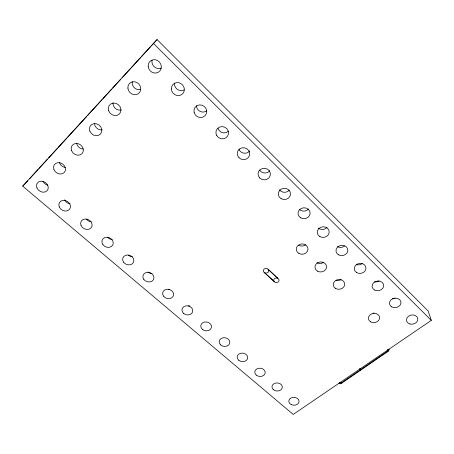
<?xml version="1.0" encoding="UTF-8"?>
<svg xmlns="http://www.w3.org/2000/svg" width="454" height="454" viewBox="0 0 454 454"><rect width="100%" height="100%" fill="white"/><g stroke="black" fill="none" stroke-linecap="round" stroke-linejoin="round"><path stroke-width="0.68" d="M387.466 349.705L387.16 351.464L360.845 369.516L360.181 368.421M388.289 349.694L387.983 351.447L361.73 369.448L360.845 369.516M22.7 186.14L157.067 39.566L428.179 311.024L431.3 320.371L293.222 414.434L22.7 186.14L27.7 180.84M29.544 178.87L38.142 169.478M39.095 168.434L47.216 159.564M48.646 158.003L57.244 148.611M58.197 147.567L66.795 138.175M67.748 137.131L86.379 116.786M87.333 115.742L102.139 99.568M103.092 98.524L111.69 89.132M112.649 88.087L120.764 79.217M122.2 77.651L130.797 68.259M131.751 67.215L140.348 57.828M141.302 56.784L150.376 46.87M151.335 45.826L157.067 39.566M359.926 368.234L360.975 369.959L360.096 370.033L341.215 382.977A2.491 2.219 76.3 0 1 338.985 383.017M360.975 369.959L342.14 382.875L339.354 382.467M339.541 383.255L340.466 383.148M388.164 349.869L388.987 349.858M340.903 382.535L342.14 382.875A2.486 2.213 76.2 0 1 339.427 382.529M264.103 272.315L274.034 281.344L264.103 272.315A2.69 2.327 4.2 0 1 264.183 269.023A2.69 2.327 4.2 0 1 267.985 269.165L277.791 278.347L267.985 269.165M153.384 43.357L431.3 320.371M359.432 368.937L360.096 370.033M389.016 349.194A2.554 2.389 72.4 0 1 387.983 351.447L387.16 351.464A2.559 2.395 72.7 0 0 388.198 349.205M102.15 129.861A6.373 5.624 41 0 1 94.483 123.857M323.861 262.196A5.692 4.943 -3.9 0 1 316.971 262.73M341.164 279.516A5.641 4.807 -5.3 0 1 336.034 280.283M83.195 149.02A6.271 5.431 38.6 0 1 76.607 143.118M65.359 167.452A6.174 5.249 36.7 0 1 59.406 162.243M47.585 185.136A6.084 5.079 35.3 0 1 42.988 181.197M70.177 203.823A5.947 5 32.2 0 1 64.701 199.794M91.243 221.87A5.828 4.926 29 0 1 86.595 219.191M112.28 239.525A5.715 4.841 25.6 0 1 107.541 237.243M132.352 256.72A5.618 4.756 22.3 0 1 128.363 255.165M151.954 273.518A5.527 4.665 19.1 0 1 148.027 271.991M169.705 289.72A5.442 4.568 16 0 1 168.389 289.209M189.806 305.962A5.369 4.478 13.3 0 1 188.433 305.758M305.735 244.729A5.743 5.079 -2 0 1 298.789 245.291M308.425 209.027A5.913 5.374 -4.3 0 1 299.396 209.459M327.039 227.443A5.862 5.221 -6.4 0 1 318.447 228.163M344.49 246.062A5.811 5.079 -7.8 0 1 337.464 246.63M362.207 263.575A5.76 4.937 -8.7 0 1 356.572 264.654M379.107 280.941A5.709 4.801 -9.4 0 1 374.374 281.815M395.128 298.057A5.664 4.671 -9.9 0 1 392.25 298.573M374.028 312.999A5.544 4.557 -7.2 0 1 373.092 313.232M268.399 269.665A2.69 2.327 4.2 0 1 267.9 272.457A2.69 2.327 4.2 0 1 264.648 272.706M121.218 110.01A6.487 5.817 44.2 0 1 112.972 102.859M140.428 89.569A6.6 6.021 48.5 0 1 132.205 81.663M161.346 68.032A6.736 6.22 54.5 0 1 154.508 66.988A6.736 6.22 54.5 0 1 152.056 60.246M184.171 89.83A6.538 6.152 49 0 1 177.395 89.393A6.538 6.152 49 0 1 174.535 83.037M269.75 170.766A6.038 5.681 4.1 0 1 259.614 170.074M228.351 131.268A6.22 5.964 26.1 0 1 218.022 128.34M289.334 190.141A5.976 5.527 -1.2 0 1 279.573 189.851M206.786 110.697A6.362 6.067 39.7 0 1 200.18 111.412A6.362 6.067 39.7 0 1 196.429 105.748M249.66 150.893A6.118 5.828 12.9 0 1 243.86 153.168A6.118 5.828 12.9 0 1 238.957 149.27M89.818 131.07A6.538 5.737 40.2 0 0 100.448 134.083A6.538 5.737 40.2 0 0 96.634 123.834A6.538 5.737 40.2 0 0 89.818 131.07M317.545 271.191A5.828 5.022 -3.6 0 0 326.585 267.19A5.828 5.022 -3.6 0 0 318.197 262.491A5.828 5.022 -3.6 0 0 317.545 271.191M335.699 288.506A5.771 4.886 -5 0 0 344.711 284.63A5.771 4.886 -5 0 0 336.476 280.039A5.771 4.886 -5 0 0 335.699 288.506M274.437 281.826A2.673 2.293 2.8 0 0 278.949 280.975A2.673 2.293 2.8 0 0 275.777 278.041A2.673 2.293 2.8 0 0 274.437 281.826M71.596 150.677A6.43 5.539 37.9 0 0 82.06 153.617A6.43 5.539 37.9 0 0 78.179 143.685A6.43 5.539 37.9 0 0 71.596 150.677M53.975 169.626A6.328 5.352 36.2 0 0 64.286 172.492A6.328 5.352 36.2 0 0 60.342 162.861A6.328 5.352 36.2 0 0 53.975 169.626M36.944 187.945A6.231 5.17 34.7 0 0 47.097 190.748A6.231 5.17 34.7 0 0 43.096 181.407A6.231 5.17 34.7 0 0 36.944 187.945M59.253 206.905A6.095 5.09 31.7 0 0 69.258 209.652A6.095 5.09 31.7 0 0 65.461 200.56A6.095 5.09 31.7 0 0 59.253 206.905M81.011 225.388A5.964 5.005 28.5 0 0 90.868 228.084A5.964 5.005 28.5 0 0 87.27 219.231A5.964 5.005 28.5 0 0 81.011 225.388M102.922 244.672A5.851 4.92 25.2 0 0 112.74 245.047A5.851 4.92 25.2 0 0 107.053 237.215A5.851 4.92 25.2 0 0 102.922 244.672M123.596 262.23A5.743 4.829 22 0 0 133.317 262.616A5.743 4.829 22 0 0 127.818 254.983A5.743 4.829 22 0 0 123.596 262.23M143.782 279.375A5.652 4.733 18.8 0 0 153.401 279.772A5.652 4.733 18.8 0 0 148.083 272.326A5.652 4.733 18.8 0 0 143.782 279.375M163.485 296.11A5.567 4.636 15.9 0 0 173.008 296.519A5.567 4.636 15.9 0 0 167.867 289.255A5.567 4.636 15.9 0 0 163.485 296.11M183.632 313.442A5.488 4.54 13.1 0 0 192.661 311.79A5.488 4.54 13.1 0 0 185.777 305.877A5.488 4.54 13.1 0 0 183.632 313.442M202.41 329.383A5.42 4.438 10.7 0 0 211.377 327.794A5.42 4.438 10.7 0 0 204.658 322.017A5.42 4.438 10.7 0 0 202.41 329.383M220.757 344.966A5.357 4.341 8.6 0 0 229.667 343.428A5.357 4.341 8.6 0 0 223.101 337.787A5.357 4.341 8.6 0 0 220.757 344.966M238.691 360.192A5.295 4.239 6.7 0 0 247.549 358.711A5.295 4.239 6.7 0 0 241.125 353.195A5.295 4.239 6.7 0 0 238.691 360.192M298.936 253.446A5.885 5.164 -1.7 0 0 308.011 249.314A5.885 5.164 -1.7 0 0 299.458 244.507A5.885 5.164 -1.7 0 0 298.936 253.446M300.764 217.88A6.061 5.471 -3.9 0 0 310.116 213.465A6.061 5.471 -3.9 0 0 301.32 208.409A6.061 5.471 -3.9 0 0 300.764 217.88M319.888 236.596A6.004 5.317 -5.9 0 0 329.207 232.323A6.004 5.317 -5.9 0 0 320.581 227.38A6.004 5.317 -5.9 0 0 319.888 236.596M338.536 254.842A5.947 5.164 -7.3 0 0 347.821 250.704A5.947 5.164 -7.3 0 0 339.359 245.881A5.947 5.164 -7.3 0 0 338.536 254.842M356.719 272.633A5.896 5.017 -8.3 0 0 365.975 268.626A5.896 5.017 -8.3 0 0 357.667 263.916A5.896 5.017 -8.3 0 0 356.719 272.633M374.465 289.993A5.845 4.88 -9 0 0 383.675 286.111A5.845 4.88 -9 0 0 375.52 281.508A5.845 4.88 -9 0 0 374.465 289.993M391.774 306.932A5.794 4.744 -9.6 0 0 400.956 303.17A5.794 4.744 -9.6 0 0 392.948 298.67A5.794 4.744 -9.6 0 0 391.774 306.932M409.968 323.991A5.749 4.614 -9.9 0 0 417.816 318.612A5.749 4.614 -9.9 0 0 408.657 316.109A5.749 4.614 -9.9 0 0 409.968 323.991M370.714 321.897A5.675 4.625 -6.9 0 0 379.658 318.26A5.675 4.625 -6.9 0 0 371.718 313.873A5.675 4.625 -6.9 0 0 370.714 321.897M291.162 404.559A5.142 3.95 2.4 0 0 299.061 401.546A5.142 3.95 2.4 0 0 291.564 397.727A5.142 3.95 2.4 0 0 291.162 404.559M273.365 389.64A5.187 4.046 3.6 0 0 282.116 388.266A5.187 4.046 3.6 0 0 275.975 382.994A5.187 4.046 3.6 0 0 273.365 389.64M108.688 110.776A6.651 5.942 43.2 0 0 119.481 113.869A6.651 5.942 43.2 0 0 115.747 103.279A6.651 5.942 43.2 0 0 108.688 110.776M127.897 88.07A6.776 6.157 47.4 0 0 137.948 93.921A6.776 6.157 47.4 0 0 137.142 82.668A6.776 6.157 47.4 0 0 127.897 88.07M148.18 66.222A6.912 6.373 53.1 0 0 158.344 72.248A6.912 6.373 53.1 0 0 157.691 60.609A6.912 6.373 53.1 0 0 148.18 66.222M171.379 88.95A6.708 6.294 47.3 0 0 181.328 94.824A6.708 6.294 47.3 0 0 180.874 83.53A6.708 6.294 47.3 0 0 171.379 88.95M259.745 178.013A6.191 5.794 4.3 0 0 270.164 175.749A6.191 5.794 4.3 0 0 262.77 168.417A6.191 5.794 4.3 0 0 259.745 178.013M216.751 135.65A6.384 6.089 24.8 0 0 227.721 135.962A6.384 6.089 24.8 0 0 222.176 126.598A6.384 6.089 24.8 0 0 216.751 135.65M281.139 198.682A6.123 5.63 -0.7 0 0 290.526 194.119A6.123 5.63 -0.7 0 0 281.554 188.938A6.123 5.63 -0.7 0 0 281.139 198.682M194.193 112.694A6.526 6.203 37.8 0 0 204.975 115.81A6.526 6.203 37.8 0 0 201.86 105.152A6.526 6.203 37.8 0 0 194.193 112.694M256.221 375.078A5.244 4.143 5.1 0 0 265.022 373.653A5.244 4.143 5.1 0 0 258.746 368.262A5.244 4.143 5.1 0 0 256.221 375.078M239.037 157.754A6.277 5.947 12.6 0 0 249.53 155.404A6.277 5.947 12.6 0 0 241.942 147.868A6.277 5.947 12.6 0 0 239.037 157.754"/></g></svg>
